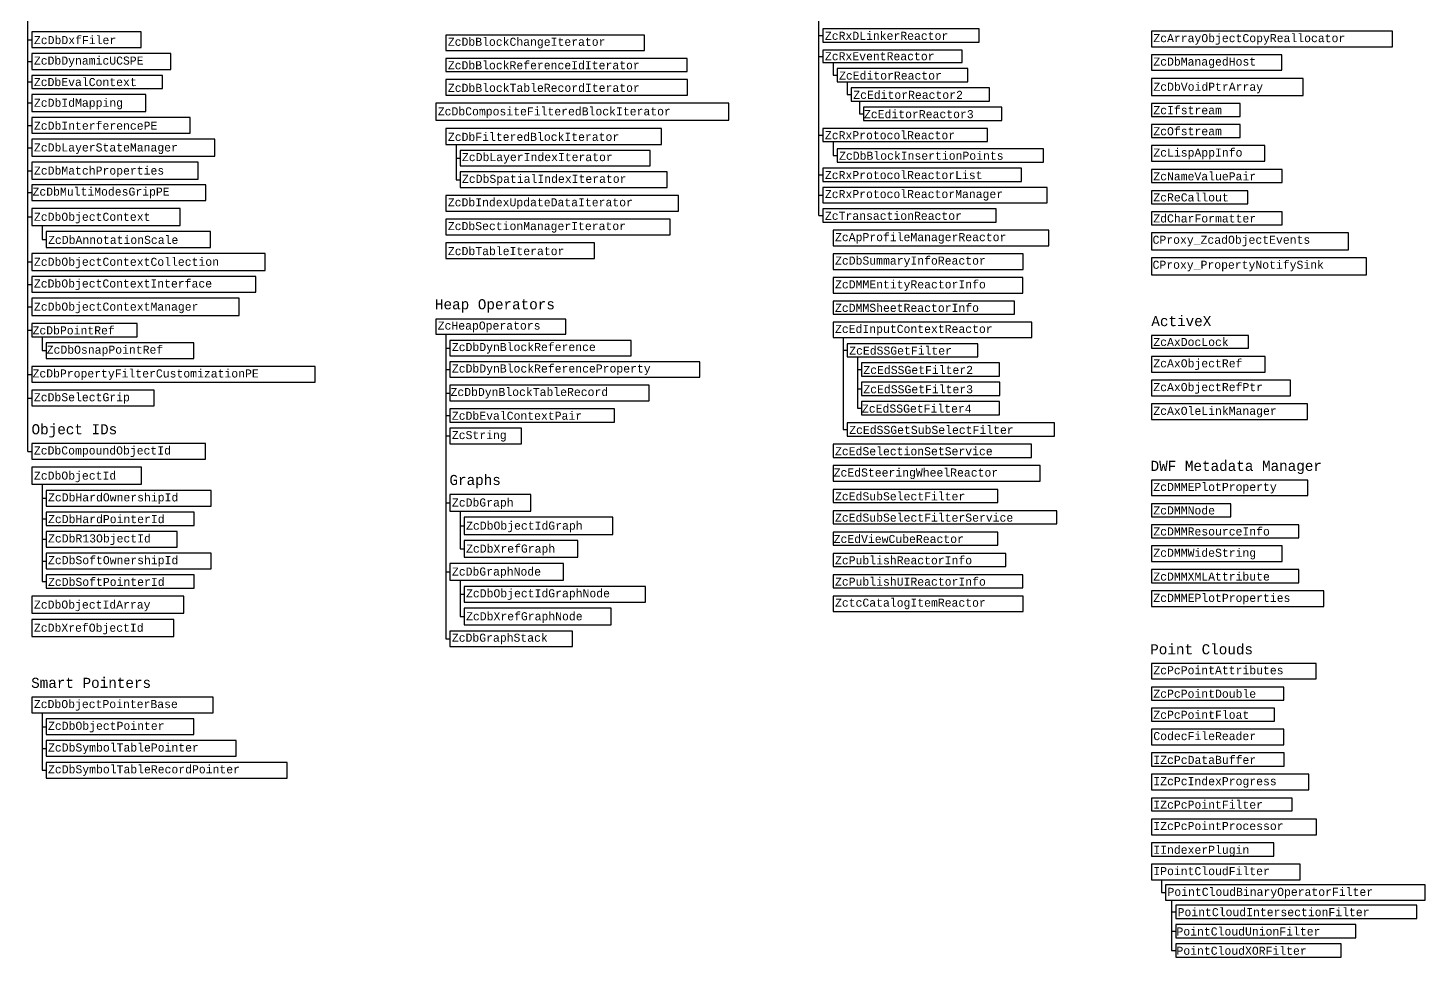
# Model space of a CAD drawing. Header units: millimetres. Extents: x 63 to 561, y 325 to 515.
# Drawn here: x 141.6 to 210.7, y 391.5 to 437.5 of the extents above; entities that cross this region are included whole.
import ezdxf

# ---------------------------------------------------------------- set-up
doc = ezdxf.new("R2010")
doc.units = ezdxf.units.MM
for name, color, linetype in [('Classes Map Frame', 7, 'Continuous'), ('Partial Supported', 2, 'Continuous'), ('Unmanaged classes', 3, 'Continuous'), ('Unmanaged classes with .NET Wrappers', 3, 'Continuous'), ('Unsupported', 252, 'Continuous')]:
    doc.layers.add(name, color=color, linetype=linetype)
doc.styles.add('Categories', font='consola.ttf', dxfattribs={"height": 0.5})
doc.styles.get("Standard").update_dxf_attribs({"font": 'consola.ttf'})
doc.styles.add('Unmanaged', font='consola.ttf', dxfattribs={"height": 0.2})

msp = doc.modelspace()

# ---------------------------------------------------------------- linework, layer by layer
at = {"layer": 'Classes Map Frame'}
for p, q in [((141.613, 416.517), (141.613, 504.157)), ((180.722, 428.182), (180.722, 504.157)), ((141.613, 436.875), (141.813, 436.875)), ((180.722, 437.083), (180.922, 437.083)), ((180.722, 436.05), (180.922, 436.05)), ((141.613, 435.796), (141.813, 435.796)), ((181.422, 435.744), (181.422, 435.117)), ((141.613, 434.788), (141.813, 434.788)), ((181.422, 435.117), (181.622, 435.117)), ((182.122, 434.79), (182.122, 434.162)), ((182.122, 434.162), (182.322, 434.162)), ((182.722, 433.835), (182.722, 433.208)), ((141.613, 433.747), (141.813, 433.747)), ((182.722, 433.208), (182.922, 433.208)), ((141.613, 432.638), (141.813, 432.638)), ((180.722, 432.16), (180.922, 432.16)), ((181.422, 431.84), (181.422, 431.152)), ((141.613, 431.532), (141.813, 431.532)), ((162.779, 431.698), (162.779, 429.95)), ((181.422, 431.152), (181.622, 431.152)), ((141.613, 430.393), (141.813, 430.393)), ((162.779, 431.018), (162.979, 431.018)), ((162.779, 429.95), (162.979, 429.95)), ((180.722, 430.198), (180.922, 430.198)), ((141.613, 429.317), (141.813, 429.317)), ((180.722, 429.19), (180.922, 429.19)), ((141.613, 428.108), (141.813, 428.108)), ((142.313, 427.686), (142.313, 426.995)), ((180.722, 428.182), (180.922, 428.182)), ((142.313, 426.995), (142.513, 426.995)), ((141.613, 425.883), (141.813, 425.883)), ((141.613, 424.774), (141.813, 424.774)), ((141.613, 423.665), (141.813, 423.665)), ((141.613, 422.516), (141.813, 422.516)), ((142.313, 422.188), (142.313, 421.501)), ((162.279, 422.305), (162.279, 407.251)), ((181.922, 422.141), (181.922, 417.595)), ((142.313, 421.501), (142.513, 421.501)), ((162.279, 421.625), (162.479, 421.625)), ((181.922, 421.514), (182.122, 421.514)), ((182.622, 421.187), (182.622, 418.65)), ((141.613, 420.325), (141.813, 420.325)), ((162.279, 420.564), (162.479, 420.564)), ((182.622, 420.559), (182.822, 420.559)), ((162.279, 419.403), (162.479, 419.403)), ((182.622, 419.605), (182.822, 419.605)), ((141.613, 419.15), (141.813, 419.15)), ((182.622, 418.65), (182.822, 418.65)), ((162.279, 418.295), (162.479, 418.295)), ((162.279, 417.28), (162.479, 417.28)), ((181.922, 417.595), (182.122, 417.595)), ((141.613, 416.517), (141.813, 416.517)), ((141.613, 416.517), (141.813, 416.517)), ((142.313, 414.887), (142.313, 410.079)), ((142.313, 414.199), (142.513, 414.199)), ((162.279, 413.974), (162.479, 413.974)), ((142.313, 413.184), (142.513, 413.184)), ((162.979, 413.557), (162.979, 411.696)), ((162.979, 412.835), (163.179, 412.835)), ((142.313, 412.169), (142.513, 412.169)), ((162.979, 411.696), (163.179, 411.696)), ((142.313, 411.094), (142.513, 411.094)), ((162.279, 410.561), (162.479, 410.561)), ((142.313, 410.079), (142.513, 410.079)), ((162.979, 410.143), (162.979, 408.35)), ((162.979, 409.455), (163.179, 409.455)), ((162.979, 408.35), (163.179, 408.35)), ((162.279, 407.251), (162.479, 407.251)), ((142.313, 403.591), (142.313, 400.752)), ((142.313, 402.903), (142.513, 402.903)), ((142.313, 401.827), (142.513, 401.827)), ((142.313, 400.752), (142.513, 400.752)), ((197.661, 395.33), (197.661, 394.702)), ((197.661, 394.702), (197.861, 394.702)), ((198.161, 394.326), (198.161, 391.838)), ((198.161, 393.748), (198.361, 393.748)), ((198.161, 392.793), (198.361, 392.793)), ((198.161, 391.838), (198.361, 391.838))]:
    msp.add_line(p, q, dxfattribs=at)
for points in [[(141.813, 437.266), (141.813, 436.484), (147.219, 436.484), (147.219, 437.266)], [(180.922, 437.41), (180.922, 436.756), (188.64, 436.756), (188.64, 437.41)], [(197.161, 437.295), (197.161, 436.52), (209.081, 436.52), (209.081, 437.295)], [(162.279, 437.1), (162.279, 436.339), (172.098, 436.339), (172.098, 437.1)], [(141.813, 436.184), (141.813, 435.408), (148.676, 435.408), (148.676, 436.184)], [(162.279, 435.939), (162.279, 435.299), (174.199, 435.299), (174.199, 435.939)], [(180.922, 436.356), (180.922, 435.744), (187.8, 435.744), (187.8, 436.356)], [(197.161, 436.12), (197.161, 435.359), (203.608, 435.359), (203.608, 436.12)], [(181.622, 435.444), (181.622, 434.79), (188.08, 434.79), (188.08, 435.444)], [(141.813, 435.108), (141.813, 434.468), (148.26, 434.468), (148.26, 435.108)], [(162.279, 434.899), (162.279, 434.124), (174.219, 434.124), (174.219, 434.899)], [(197.161, 434.959), (197.161, 434.116), (204.667, 434.116), (204.667, 434.959)], [(141.813, 434.168), (141.813, 433.325), (147.435, 433.325), (147.435, 434.168)], [(182.322, 434.49), (182.322, 433.835), (189.155, 433.835), (189.155, 434.49)], [(161.78, 433.743), (161.78, 432.9), (176.261, 432.9), (176.261, 433.743)], [(182.922, 433.535), (182.922, 432.88), (189.77, 432.88), (189.77, 433.535)], [(197.161, 433.716), (197.161, 433.076), (201.552, 433.076), (201.552, 433.716)], [(141.813, 433.025), (141.813, 432.25), (149.626, 432.25), (149.626, 433.025)], [(162.279, 432.481), (162.279, 431.698), (172.945, 431.698), (172.945, 432.481)], [(180.922, 432.48), (180.922, 431.84), (189.06, 431.84), (189.06, 432.48)], [(197.161, 432.676), (197.161, 432.035), (201.552, 432.035), (201.552, 432.676)], [(141.813, 431.95), (141.813, 431.115), (150.858, 431.115), (150.858, 431.95)], [(162.979, 431.398), (162.979, 430.637), (172.378, 430.637), (172.378, 431.398)], [(181.622, 431.48), (181.622, 430.825), (191.83, 430.825), (191.83, 431.48)], [(197.161, 431.635), (197.161, 430.86), (202.768, 430.86), (202.768, 431.635)], [(141.813, 430.815), (141.813, 429.972), (150.029, 429.972), (150.029, 430.815)], [(180.922, 430.525), (180.922, 429.87), (190.731, 429.87), (190.731, 430.525)], [(197.161, 430.46), (197.161, 429.805), (203.619, 429.805), (203.619, 430.46)], [(141.813, 429.705), (141.813, 428.929), (150.414, 428.929), (150.414, 429.705)], [(162.979, 430.337), (162.979, 429.562), (173.218, 429.562), (173.218, 430.337)], [(162.279, 429.162), (162.279, 428.401), (173.779, 428.401), (173.779, 429.162)], [(180.922, 429.57), (180.922, 428.809), (192.002, 428.809), (192.002, 429.57)], [(197.161, 429.405), (197.161, 428.765), (201.927, 428.765), (201.927, 429.405)], [(141.813, 428.529), (141.813, 427.686), (149.142, 427.686), (149.142, 428.529)], [(180.922, 428.509), (180.922, 427.854), (189.481, 427.854), (189.481, 428.509)], [(197.161, 428.365), (197.161, 427.725), (203.619, 427.725), (203.619, 428.365)], [(162.279, 428.001), (162.279, 427.226), (173.358, 427.226), (173.358, 428.001)], [(142.513, 427.386), (142.513, 426.604), (150.634, 426.604), (150.634, 427.386)], [(181.422, 427.454), (181.422, 426.679), (192.081, 426.679), (192.081, 427.454)], [(197.161, 427.325), (197.161, 426.489), (206.911, 426.489), (206.911, 427.325)], [(141.813, 426.304), (141.813, 425.461), (153.345, 425.461), (153.345, 426.304)], [(162.279, 426.826), (162.279, 426.05), (169.629, 426.05), (169.629, 426.826)], [(181.422, 426.279), (181.422, 425.518), (190.821, 425.518), (190.821, 426.279)], [(197.161, 426.089), (197.161, 425.254), (207.802, 425.254), (207.802, 426.089)], [(141.813, 425.161), (141.813, 424.386), (152.878, 424.386), (152.878, 425.161)], [(181.422, 425.118), (181.422, 424.343), (190.811, 424.343), (190.811, 425.118)], [(141.813, 424.086), (141.813, 423.243), (152.056, 423.243), (152.056, 424.086)], [(181.422, 423.943), (181.422, 423.302), (190.391, 423.302), (190.391, 423.943)], [(141.813, 422.843), (141.813, 422.188), (147.01, 422.188), (147.01, 422.843)], [(161.779, 423.047), (161.779, 422.305), (168.205, 422.305), (168.205, 423.047)], [(181.422, 422.902), (181.422, 422.141), (191.241, 422.141), (191.241, 422.902)], [(197.161, 422.254), (197.161, 421.614), (201.958, 421.614), (201.958, 422.254)], [(142.513, 421.888), (142.513, 421.113), (149.811, 421.113), (149.811, 421.888)], [(162.479, 422.005), (162.479, 421.244), (171.443, 421.244), (171.443, 422.005)], [(182.122, 421.841), (182.122, 421.187), (188.58, 421.187), (188.58, 421.841)], [(141.813, 420.713), (141.813, 419.938), (155.819, 419.938), (155.819, 420.713)], [(162.479, 420.944), (162.479, 420.183), (174.84, 420.183), (174.84, 420.944)], [(182.822, 420.887), (182.822, 420.232), (189.655, 420.232), (189.655, 420.887)], [(197.161, 421.214), (197.161, 420.439), (202.778, 420.439), (202.778, 421.214)], [(197.161, 420.039), (197.161, 419.263), (204.039, 419.263), (204.039, 420.039)], [(141.813, 419.538), (141.813, 418.762), (147.849, 418.762), (147.849, 419.538)], [(162.479, 419.783), (162.479, 419.022), (172.326, 419.022), (172.326, 419.783)], [(182.822, 419.932), (182.822, 419.277), (189.67, 419.277), (189.67, 419.932)], [(162.479, 418.622), (162.479, 417.968), (170.617, 417.968), (170.617, 418.622)], [(182.822, 418.977), (182.822, 418.322), (189.655, 418.322), (189.655, 418.977)], [(197.161, 418.863), (197.161, 418.088), (204.879, 418.088), (204.879, 418.863)], [(182.122, 417.922), (182.122, 417.268), (192.361, 417.268), (192.361, 417.922)], [(162.479, 417.668), (162.479, 416.892), (166.008, 416.892), (166.008, 417.668)], [(141.813, 416.905), (141.813, 416.13), (150.399, 416.13), (150.399, 416.905)], [(141.813, 416.905), (141.813, 416.13), (150.399, 416.13), (150.399, 416.905)], [(181.422, 416.868), (181.422, 416.213), (191.226, 416.213), (191.226, 416.868)], [(141.813, 415.73), (141.813, 414.887), (147.233, 414.887), (147.233, 415.73)], [(181.422, 415.813), (181.422, 415.038), (191.661, 415.038), (191.661, 415.813)], [(142.513, 414.587), (142.513, 413.812), (150.679, 413.812), (150.679, 414.587)], [(181.422, 414.638), (181.422, 413.983), (189.56, 413.983), (189.56, 414.638)], [(197.161, 415.088), (197.161, 414.327), (204.9, 414.327), (204.9, 415.088)], [(162.479, 414.392), (162.479, 413.557), (166.472, 413.557), (166.472, 414.392)], [(197.161, 413.927), (197.161, 413.286), (201.083, 413.286), (201.083, 413.927)], [(142.513, 413.512), (142.513, 412.857), (149.839, 412.857), (149.839, 413.512)], [(163.179, 413.257), (163.179, 412.414), (170.536, 412.414), (170.536, 413.257)], [(181.422, 413.583), (181.422, 412.928), (192.487, 412.928), (192.487, 413.583)], [(142.513, 412.557), (142.513, 411.781), (148.998, 411.781), (148.998, 412.557)], [(181.422, 412.528), (181.422, 411.874), (189.56, 411.874), (189.56, 412.528)], [(197.161, 412.886), (197.161, 412.246), (204.449, 412.246), (204.449, 412.886)], [(163.179, 412.114), (163.179, 411.278), (168.798, 411.278), (168.798, 412.114)], [(197.161, 411.846), (197.161, 411.071), (203.631, 411.071), (203.631, 411.846)], [(142.513, 411.481), (142.513, 410.706), (150.679, 410.706), (150.679, 411.481)], [(181.422, 411.474), (181.422, 410.819), (189.97, 410.819), (189.97, 411.474)], [(142.513, 410.406), (142.513, 409.751), (149.839, 409.751), (149.839, 410.406)], [(162.479, 410.978), (162.479, 410.143), (168.087, 410.143), (168.087, 410.978)], [(181.422, 410.419), (181.422, 409.764), (190.811, 409.764), (190.811, 410.419)], [(197.161, 410.671), (197.161, 410.016), (204.444, 410.016), (204.444, 410.671)], [(163.179, 409.843), (163.179, 409.067), (172.143, 409.067), (172.143, 409.843)], [(141.813, 409.351), (141.813, 408.509), (149.319, 408.509), (149.319, 409.351)], [(181.422, 409.364), (181.422, 408.603), (190.821, 408.603), (190.821, 409.364)], [(197.161, 409.616), (197.161, 408.841), (205.688, 408.841), (205.688, 409.616)], [(163.179, 408.767), (163.179, 407.932), (170.449, 407.932), (170.449, 408.767)], [(141.813, 408.209), (141.813, 407.366), (148.833, 407.366), (148.833, 408.209)], [(162.479, 407.632), (162.479, 406.871), (168.536, 406.871), (168.536, 407.632)], [(197.161, 406.023), (197.161, 405.262), (205.312, 405.262), (205.312, 406.023)], [(197.161, 404.862), (197.161, 404.221), (203.708, 404.221), (203.708, 404.862)], [(141.813, 404.366), (141.813, 403.591), (150.777, 403.591), (150.777, 404.366)], [(197.161, 403.821), (197.161, 403.181), (203.241, 403.181), (203.241, 403.821)], [(142.513, 403.291), (142.513, 402.515), (149.811, 402.515), (149.811, 403.291)], [(197.161, 402.781), (197.161, 402.006), (203.707, 402.006), (203.707, 402.781)], [(142.513, 402.215), (142.513, 401.44), (151.912, 401.44), (151.912, 402.215)], [(197.161, 401.606), (197.161, 400.951), (203.728, 400.951), (203.728, 401.606)], [(142.513, 401.14), (142.513, 400.364), (154.433, 400.364), (154.433, 401.14)], [(197.161, 400.551), (197.161, 399.775), (204.944, 399.775), (204.944, 400.551)], [(197.161, 399.375), (197.161, 398.735), (204.114, 398.735), (204.114, 399.375)], [(197.161, 398.335), (197.161, 397.56), (205.32, 397.56), (205.32, 398.335)], [(197.161, 397.16), (197.161, 396.505), (203.205, 396.505), (203.205, 397.16)], [(197.161, 396.105), (197.161, 395.33), (204.512, 395.33), (204.512, 396.105)], [(197.861, 395.079), (197.861, 394.326), (210.69, 394.326), (210.69, 395.079)], [(198.361, 394.075), (198.361, 393.42), (210.277, 393.42), (210.277, 394.075)], [(198.361, 393.12), (198.361, 392.466), (207.275, 392.466), (207.275, 393.12)], [(198.361, 392.166), (198.361, 391.511), (206.547, 391.511), (206.547, 392.166)]]:
    msp.add_lwpolyline(points, close=True, dxfattribs=at)

# ---------------------------------------------------------------- texts
at = {"layer": 'Classes Map Frame', "color": 1, "style": 'Categories'}
for s, p in [('Heap Operators', (161.737, 423.54)), ('ActiveX', (197.157, 422.709)), ('Object IDs', (141.791, 417.36)), ('DWF Metadata Manager', (197.12, 415.55)), ('Graphs', (162.454, 414.852)), ('Point Clouds', (197.101, 406.48)), ('Smart Pointers', (141.771, 404.821))]:
    msp.add_text(s, height=0.5, dxfattribs=at).set_placement(p)
at = {"layer": 'Partial Supported', "style": 'Unmanaged'}
for s, p in [('ZcDbObjectContextCollection', (141.91, 425.692)), ('ZcDbXrefObjectId', (141.91, 407.597))]:
    msp.add_text(s, height=0.4, dxfattribs=at).set_placement(p)
at = {"layer": 'Unmanaged classes', "style": 'Unmanaged'}
for s, p in [('ZcRxDLinkerReactor', (181.017, 436.867)), ('ZcArrayObjectCopyReallocator', (197.255, 436.752)), ('ZcRxEventReactor', (181.017, 435.856)), ('ZcDbBlockReferenceIdIterator', (162.373, 435.41)), ('ZcEditorReactor', (181.717, 434.901)), ('ZcDbEvalContext', (141.907, 434.579)), ('ZcEditorReactor2', (182.417, 433.946)), ('ZcIfstream', (197.255, 433.187)), ('ZcOfstream', (197.255, 432.147)), ('ZcRxProtocolReactor', (181.017, 431.951)), ('ZcDbBlockInsertionPoints', (181.717, 430.936)), ('ZcLispAppInfo', (197.255, 431.092)), ('ZcRxProtocolReactorList', (181.017, 429.981)), ('ZcNameValuePair', (197.255, 429.917)), ('ZcRxProtocolReactorManager', (181.017, 429.041)), ('ZcTransactionReactor', (181.017, 427.966)), ('ZdCharFormatter', (197.255, 427.836)), ('CProxy_ZcadObjectEvents', (197.218, 426.781)), ('CProxy_PropertyNotifySink', (197.218, 425.546)), ('ZcDbObjectContextInterface', (141.907, 424.618)), ('ZcHeapOperators', (161.873, 422.537)), ('ZcEdInputContextReactor', (181.517, 422.373)), ('ZcAxDocLock', (197.255, 421.725)), ('ZcDbDynBlockReference', (162.573, 421.476)), ('ZcDbDynBlockReferenceProperty', (162.573, 420.415)), ('ZcAxObjectRef', (197.255, 420.67)), ('ZcAxObjectRefPtr', (197.255, 419.495)), ('ZcAxOleLinkManager', (197.255, 418.32)), ('ZcDbEvalContextPair', (162.573, 418.079)), ('ZcString', (162.573, 417.124)), ('ZcEdSSGetSubSelectFilter', (182.217, 417.379)), ('ZcDbHardOwnershipId', (142.607, 414.043)), ('ZcDMMEPlotProperty', (197.255, 414.559)), ('ZcDMMNode', (197.255, 413.398)), ('ZcDbHardPointerId', (142.607, 412.968)), ('ZcDMMResourceInfo', (197.255, 412.357)), ('ZcDMMWideString', (197.255, 411.303)), ('ZcDbSoftOwnershipId', (142.607, 410.938)), ('ZcDMMXMLAttribute', (197.255, 410.127)), ('ZcDbSoftPointerId', (142.607, 409.863)), ('ZcDbObjectIdGraphNode', (163.273, 409.299)), ('ZcDMMEPlotProperties', (197.255, 409.073)), ('ZcDbGraphStack', (162.573, 407.103)), ('ZcDbObjectPointerBase', (141.907, 403.822)), ('ZcDbObjectPointer', (142.607, 402.747)), ('ZcDbSymbolTablePointer', (142.607, 401.672)), ('ZcDbSymbolTableRecordPointer', (142.607, 400.596))]:
    msp.add_text(s, height=0.4, dxfattribs=at).set_placement(p)
at = {"layer": 'Unmanaged classes'}
for s, p in [('ZcDbPointRef', (141.84, 422.3)), ('ZcDbOsnapPointRef', (142.54, 421.345))]:
    msp.add_text(s, height=0.4, dxfattribs=at).set_placement(p)
at = {"layer": 'Unmanaged classes with .NET Wrappers', "style": 'Unmanaged'}
for s, p in [('ZcDbDxfFiler', (141.91, 436.655)), ('ZcDbBlockTableRecordIterator', (162.376, 434.294)), ('ZcDbVoidPtrArray', (197.258, 434.347)), ('ZcDbIdMapping', (141.91, 433.556)), ('ZcDbLayerStateManager', (141.91, 431.346)), ('ZcDbMatchProperties', (141.91, 430.203)), ('ZcDbObjectContext', (141.91, 427.917)), ('ZcDbAnnotationScale', (142.61, 426.775)), ('ZcDbObjectContextManager', (141.91, 423.474)), ('ZcDbObjectId', (141.91, 415.118)), ('ZcDbGraph', (162.576, 413.788)), ('ZcDbObjectIdGraph', (163.276, 412.645)), ('ZcDbXrefGraph', (163.276, 411.509)), ('ZcDbGraphNode', (162.576, 410.374)), ('ZcDbObjectIdArray', (141.91, 408.74)), ('ZcDbXrefGraphNode', (163.276, 408.163))]:
    msp.add_text(s, height=0.4, dxfattribs=at).set_placement(p)
at = {"layer": 'Unsupported', "style": 'Unmanaged'}
for s, p in [('ZcDbBlockChangeIterator', (162.373, 436.571)), ('ZcDbDynamicUCSPE', (141.907, 435.64)), ('ZcDbManagedHost', (197.255, 435.591)), ('ZcDbCompositeFilteredBlockIterator', (161.877, 433.131)), ('ZcDbInterferencePE', (141.91, 432.421)), ('ZcDbFilteredBlockIterator', (162.376, 431.869)), ('ZcDbLayerIndexIterator', (163.073, 430.869)), ('ZcDbSpatialIndexIterator', (163.073, 429.794)), ('ZcDbMultiModesGripPE', (141.84, 429.161)), ('ZcDbIndexUpdateDataIterator', (162.373, 428.633)), ('ZcReCallout', (197.255, 428.876)), ('ZcDbSectionManagerIterator', (162.373, 427.458)), ('ZcApProfileManagerReactor', (181.517, 426.911)), ('ZcDbTableIterator', (162.376, 426.221)), ('ZcDbSummaryInfoReactor', (181.517, 425.75)), ('ZcDMMEntityReactorInfo', (181.517, 424.575)), ('ZcDMMSheetReactorInfo', (181.517, 423.414)), ('ZcEdSSGetFilter', (182.217, 421.298)), ('ZcEdSSGetFilter2', (182.917, 420.343)), ('ZcDbSelectGrip', (141.907, 418.994)), ('ZcEdSSGetFilter3', (182.917, 419.388)), ('ZcDbCompoundObjectId', (141.907, 416.362)), ('ZcEdSelectionSetService', (181.517, 416.324)), ('ZcEdSubSelectFilter', (181.517, 414.094)), ('ZcEdSubSelectFilterService', (181.517, 413.04)), ('ZcDbR13ObjectId', (142.607, 412.013)), ('ZcPublishReactorInfo', (181.517, 410.93)), ('ZcPublishUIReactorInfo', (181.517, 409.875)), ('ZctcCatalogItemReactor', (181.517, 408.835)), ('ZcPcPointAttributes', (197.255, 405.494)), ('ZcPcPointDouble', (197.255, 404.333)), ('ZcPcPointFloat', (197.255, 403.292)), ('CodecFileReader', (197.255, 402.238)), ('IZcPcDataBuffer', (197.255, 401.062)), ('IZcPcIndexProgress', (197.255, 400.007)), ('IZcPcPointFilter', (197.255, 398.846)), ('IZcPcPointProcessor', (197.255, 397.792)), ('IIndexerPlugin', (197.255, 396.616)), ('IPointCloudFilter', (197.255, 395.562)), ('PointCloudBinaryOperatorFilter', (197.955, 394.535)), ('PointCloudIntersectionFilter', (198.455, 393.532))]:
    msp.add_text(s, height=0.4, dxfattribs=at).set_placement(p)
at = {"layer": 'Unsupported'}
for s, p in [('ZcEditorReactor3', (182.95, 432.992)), ('ZcDbPropertyFilterCustomizationPE', (141.84, 420.17)), ('ZcDbDynBlockTableRecord', (162.506, 419.254)), ('ZcEdSSGetFilter4', (182.85, 418.434)), ('ZcEdSteeringWheelReactor', (181.45, 415.27)), ('ZcEdViewCubeReactor', (181.45, 411.985)), ('PointCloudUnionFilter', (198.4, 392.577)), ('PointCloudXORFilter', (198.4, 391.622))]:
    msp.add_text(s, height=0.4, dxfattribs=at).set_placement(p)

doc.saveas('drawing.dxf')
